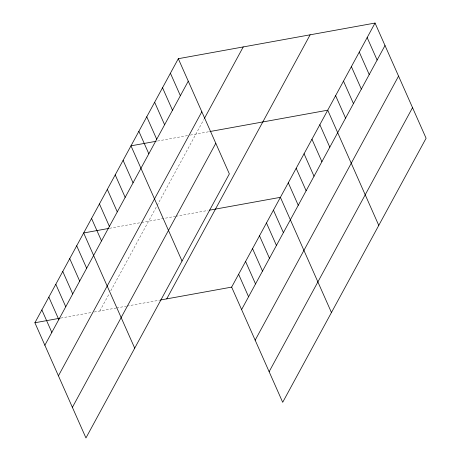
<?xml version="1.0" encoding="UTF-8"?>
<svg xmlns="http://www.w3.org/2000/svg" width="461" height="461" viewBox="0 0 461 461"><rect width="100%" height="100%" fill="white"/><g stroke="black" fill="none" stroke-linecap="round" stroke-linejoin="round"><path stroke-width="0.35" stroke-dasharray="2.31 1.73" d="M99.83 310.996L109.447 293.282M110.773 290.839L156.475 206.689M157.161 205.427L203.797 119.549M157.512 141.031L187.535 135.592M190.324 135.085L209.15 131.673M109.493 228.299L140.91 222.605M141.608 222.479L175.065 216.416M175.762 216.29L207.813 210.481M60.737 318.078L91.451 312.512M94.246 312.005L115.855 308.092M116.552 307.965L126.308 306.196M127.006 306.069L159.754 300.14"/><path stroke-width="0.69" d="M178.309 58.697L229.353 173.889L85.953 437.95L34.903 322.758L178.309 58.697L375.047 23.05L426.097 138.242L282.691 402.303L231.647 287.111L375.047 23.05M44.861 345.231L188.267 81.171M58.42 375.83L201.826 111.769M204.482 118.287L243.235 46.936M72.394 407.351L215.794 143.29M166.721 298.872L310.126 34.811M241.604 309.585L385.004 45.524M255.164 340.178L398.563 76.117M269.132 371.704L412.537 107.644M156.118 141.285L130.987 145.837L182.032 261.03M209.847 131.552L327.725 110.191L378.769 225.383M108.796 228.425L83.66 232.978L134.71 348.17M209.208 210.233L280.403 197.331L331.447 312.523M34.903 322.758L60.039 318.205M160.451 300.013L231.647 287.111M367.163 37.572L377.121 60.045M359.275 52.099L369.232 74.567M351.386 66.62L361.343 89.094M343.503 81.142L353.46 103.616M335.614 95.669L345.571 118.137M319.842 124.712L329.799 147.186M311.953 139.239L321.911 161.707M304.064 153.761L314.022 176.229M296.175 168.282L306.133 190.756M288.292 182.81L298.25 205.278M273.436 210.158L283.394 232.626M266.475 222.98L276.433 245.454M259.508 235.807L269.466 258.281M252.542 248.635L262.499 271.103M170.42 73.224L180.378 95.692M245.575 261.462L255.532 283.93M162.531 87.746L172.489 110.214M238.614 274.283L248.571 296.757M154.648 102.267L164.606 124.741M146.759 116.794L156.717 139.262M138.87 131.316L148.828 153.784M123.099 160.365L133.056 182.833M115.21 174.886L125.167 197.354M107.321 189.408L117.284 211.881M99.438 203.929L109.395 226.403M91.549 218.456L101.506 240.924M76.699 245.805L86.656 268.273M69.732 258.633L79.69 281.101M62.765 271.454L72.723 293.928M55.804 284.281L65.762 306.755M48.837 297.109L58.795 319.577M41.87 309.936L51.828 332.404"/></g></svg>
